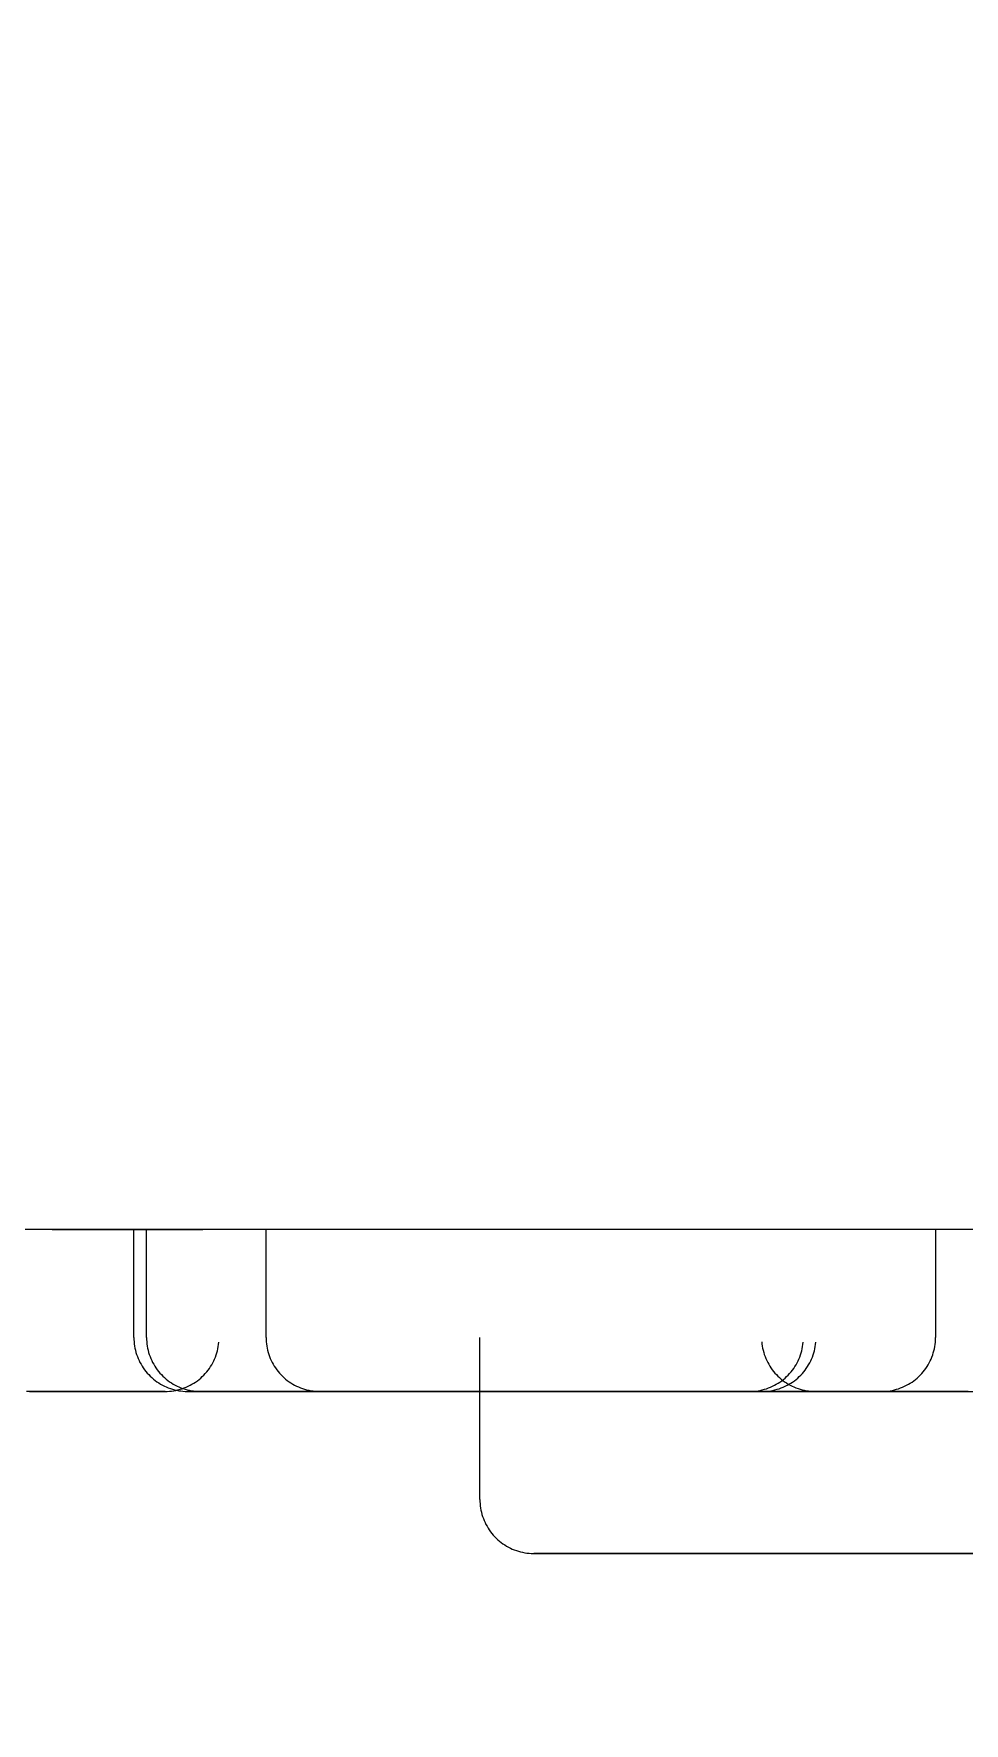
# Model space of a CAD drawing. Header units: metres. Extents: x 13415 to 21618, y 7657 to 10396.
# Drawn here: x 20243.172 to 20244.895, y 8014.333 to 8017.46 of the extents above; entities that cross this region are included whole.
import ezdxf

# ---------------------------------------------------------------- set-up
doc = ezdxf.new("R2010")
doc.units = ezdxf.units.M
doc.header["$LTSCALE"] = 0.2
doc.layers.add('02', color=2, linetype='Continuous')
doc.layers.add('A-GENM', color=2, linetype='Continuous', lineweight=9)

# ---------------------------------------------------------------- blocks, each defined once
blk = doc.blocks.new('chuv')
at = {"layer": 'A-GENM'}
for p, q in [((19986.083, 7552.5926), (19986.083, 7552.3926)), ((19986.1134, 7552.5926), (19986.8946, 7552.5926)), ((19986.8679, 7552.5926), (19987.3122, 7552.5926)), ((19986.8946, 7552.5926), (19986.9762, 7552.5926)), ((19987.3122, 7552.5926), (19987.4493, 7552.5926)), ((19987.323, 7552.3926), (19987.323, 7552.5926)), ((19987.4259, 7552.5926), (19987.5443, 7552.5926)), ((19987.4403, 7552.5926), (19987.705, 7552.5926)), ((19987.4403, 7552.5926), (19988.2692, 7552.5926)), ((19987.7191, 7552.5926), (19987.4403, 7552.5926)), ((19987.5443, 7552.3926), (19987.5443, 7552.5926)), ((19987.5678, 7552.3926), (19987.5678, 7552.5926)), ((19986.927, 7552.0926), (19986.927, 7552.3926)), ((19986.6327, 7552.2926), (19986.6421, 7552.2926))]:
    blk.add_line(p, q, dxfattribs=at)
at = {"layer": 'A-GENM', "flags": 128}
for points in [[(19980.627, 7552.5926), (19981.4587, 7552.5926), (19982.2892, 7552.5926), (19983.117, 7552.5926), (19983.9408, 7552.5926), (19984.7593, 7552.5926), (19985.5712, 7552.5926), (19986.3752, 7552.5926), (19987.1699, 7552.5926), (19987.9543, 7552.5926), (19988.7269, 7552.5926), (19989.4865, 7552.5926), (19990.232, 7552.5926), (19990.9621, 7552.5926), (19991.6756, 7552.5926), (19992.3715, 7552.5926), (19993.0486, 7552.5926)], [(19986.183, 7552.2926), (19986.179, 7552.2926), (19986.175, 7552.2929), (19986.171, 7552.2933), (19986.1671, 7552.2938), (19986.1631, 7552.2946), (19986.1592, 7552.2954), (19986.1554, 7552.2965), (19986.1516, 7552.2976), (19986.1478, 7552.299), (19986.1441, 7552.3005), (19986.1404, 7552.3021), (19986.1368, 7552.3039), (19986.1333, 7552.3058), (19986.1299, 7552.3078), (19986.1265, 7552.31), (19986.1233, 7552.3124), (19986.1201, 7552.3148), (19986.1171, 7552.3174), (19986.1141, 7552.3201), (19986.1113, 7552.3229), (19986.1085, 7552.3258), (19986.1059, 7552.3289), (19986.1034, 7552.332), (19986.1011, 7552.3352), (19986.0989, 7552.3385), (19986.0968, 7552.3419), (19986.0948, 7552.3454), (19986.093, 7552.349), (19986.0913, 7552.3526), (19986.0898, 7552.3563), (19986.0884, 7552.3601), (19986.0872, 7552.3639), (19986.0861, 7552.3678), (19986.0852, 7552.3716), (19986.0845, 7552.3756), (19986.0839, 7552.3795), (19986.0834, 7552.3835), (19986.0831, 7552.3875), (19986.083, 7552.3915), (19986.083, 7552.3926)], [(19986.4043, 7552.2926), (19986.4003, 7552.2926), (19986.3963, 7552.2929), (19986.3923, 7552.2933), (19986.3884, 7552.2938), (19986.3844, 7552.2946), (19986.3805, 7552.2954), (19986.3767, 7552.2965), (19986.3728, 7552.2976), (19986.3691, 7552.299), (19986.3654, 7552.3005), (19986.3617, 7552.3021), (19986.3581, 7552.3039), (19986.3546, 7552.3058), (19986.3512, 7552.3078), (19986.3478, 7552.31), (19986.3446, 7552.3124), (19986.3414, 7552.3148), (19986.3384, 7552.3174), (19986.3354, 7552.3201), (19986.3326, 7552.3229), (19986.3298, 7552.3258), (19986.3272, 7552.3289), (19986.3247, 7552.332), (19986.3224, 7552.3352), (19986.3202, 7552.3385), (19986.3181, 7552.3419), (19986.3161, 7552.3454), (19986.3143, 7552.349), (19986.3126, 7552.3526), (19986.3111, 7552.3563), (19986.3097, 7552.3601), (19986.3085, 7552.3639), (19986.3074, 7552.3678), (19986.3065, 7552.3716), (19986.3058, 7552.3756), (19986.3052, 7552.3795), (19986.3047, 7552.3835)], [(19986.405, 7552.3846), (19986.4046, 7552.3806), (19986.4041, 7552.3766), (19986.4033, 7552.3727), (19986.4025, 7552.3688), (19986.4014, 7552.3649), (19986.4003, 7552.3611), (19986.3989, 7552.3573), (19986.3974, 7552.3536), (19986.3958, 7552.35), (19986.394, 7552.3464), (19986.3921, 7552.3429), (19986.3901, 7552.3394), (19986.3879, 7552.3361), (19986.3855, 7552.3328), (19986.3831, 7552.3297), (19986.3805, 7552.3266), (19986.3778, 7552.3237), (19986.375, 7552.3208), (19986.3721, 7552.3181), (19986.3691, 7552.3155), (19986.3659, 7552.313), (19986.3627, 7552.3106), (19986.3594, 7552.3084), (19986.356, 7552.3063), (19986.3525, 7552.3044), (19986.3489, 7552.3026), (19986.3453, 7552.3009), (19986.3416, 7552.2994), (19986.3378, 7552.298), (19986.334, 7552.2968), (19986.3302, 7552.2957), (19986.3263, 7552.2948), (19986.3223, 7552.294), (19986.3184, 7552.2934), (19986.3144, 7552.293), (19986.3104, 7552.2927), (19986.3064, 7552.2926), (19986.3053, 7552.2926)], [(19986.4278, 7552.2926), (19986.4238, 7552.2926), (19986.4198, 7552.2929), (19986.4158, 7552.2933), (19986.4118, 7552.2938), (19986.4079, 7552.2946), (19986.404, 7552.2954), (19986.4001, 7552.2965), (19986.3963, 7552.2976), (19986.3925, 7552.299), (19986.3888, 7552.3005), (19986.3852, 7552.3021), (19986.3816, 7552.3039), (19986.3781, 7552.3058), (19986.3746, 7552.3078), (19986.3713, 7552.31), (19986.368, 7552.3124), (19986.3649, 7552.3148), (19986.3618, 7552.3174), (19986.3589, 7552.3201), (19986.356, 7552.3229), (19986.3533, 7552.3258), (19986.3507, 7552.3289), (19986.3482, 7552.332), (19986.3458, 7552.3352), (19986.3436, 7552.3385), (19986.3415, 7552.3419), (19986.3396, 7552.3454), (19986.3377, 7552.349), (19986.3361, 7552.3526), (19986.3346, 7552.3563), (19986.3332, 7552.3601), (19986.332, 7552.3639), (19986.3309, 7552.3678), (19986.33, 7552.3716), (19986.3292, 7552.3756), (19986.3286, 7552.3795), (19986.3282, 7552.3835)], [(19987.323, 7552.3926), (19987.3229, 7552.3886), (19987.3227, 7552.3846), (19987.3223, 7552.3806), (19987.3217, 7552.3766), (19987.321, 7552.3727), (19987.3201, 7552.3688), (19987.3191, 7552.3649), (19987.3179, 7552.3611), (19987.3166, 7552.3573), (19987.3151, 7552.3536), (19987.3135, 7552.35), (19987.3117, 7552.3464), (19987.3098, 7552.3429), (19987.3077, 7552.3394), (19987.3055, 7552.3361), (19987.3032, 7552.3328), (19987.3008, 7552.3297), (19987.2982, 7552.3266), (19987.2955, 7552.3237), (19987.2927, 7552.3208), (19987.2898, 7552.3181), (19987.2867, 7552.3155), (19987.2836, 7552.313), (19987.2804, 7552.3106), (19987.277, 7552.3084), (19987.2736, 7552.3063), (19987.2701, 7552.3044), (19987.2666, 7552.3026), (19987.2629, 7552.3009), (19987.2592, 7552.2994), (19987.2555, 7552.298), (19987.2517, 7552.2968), (19987.2478, 7552.2957), (19987.2439, 7552.2948), (19987.24, 7552.294), (19987.236, 7552.2934), (19987.2321, 7552.293), (19987.2281, 7552.2927), (19987.2241, 7552.2926), (19987.223, 7552.2926)], [(19987.3227, 7552.3846), (19987.3223, 7552.3806), (19987.3217, 7552.3766), (19987.321, 7552.3727), (19987.3201, 7552.3688), (19987.3191, 7552.3649), (19987.3179, 7552.3611), (19987.3166, 7552.3573), (19987.3151, 7552.3536), (19987.3135, 7552.35), (19987.3117, 7552.3464), (19987.3098, 7552.3429), (19987.3077, 7552.3394), (19987.3055, 7552.3361), (19987.3032, 7552.3328), (19987.3008, 7552.3297), (19987.2982, 7552.3266), (19987.2955, 7552.3237), (19987.2927, 7552.3208), (19987.2898, 7552.3181), (19987.2867, 7552.3155), (19987.2836, 7552.313), (19987.2804, 7552.3106), (19987.277, 7552.3084), (19987.2736, 7552.3063), (19987.2701, 7552.3044), (19987.2666, 7552.3026), (19987.2629, 7552.3009), (19987.2592, 7552.2994), (19987.2555, 7552.298), (19987.2517, 7552.2968), (19987.2478, 7552.2957), (19987.2439, 7552.2948), (19987.24, 7552.294), (19987.236, 7552.2934), (19987.2321, 7552.293), (19987.2281, 7552.2927), (19987.2241, 7552.2926), (19987.223, 7552.2926)], [(19987.5099, 7552.2926), (19987.5059, 7552.2926), (19987.5019, 7552.2929), (19987.498, 7552.2933), (19987.494, 7552.2938), (19987.4901, 7552.2946), (19987.4862, 7552.2954), (19987.4823, 7552.2965), (19987.4785, 7552.2976), (19987.4747, 7552.299), (19987.471, 7552.3005), (19987.4673, 7552.3021), (19987.4638, 7552.3039), (19987.4602, 7552.3058), (19987.4568, 7552.3078), (19987.4535, 7552.31), (19987.4502, 7552.3124), (19987.4471, 7552.3148), (19987.444, 7552.3174), (19987.441, 7552.3201), (19987.4382, 7552.3229), (19987.4355, 7552.3258), (19987.4329, 7552.3289), (19987.4304, 7552.332), (19987.428, 7552.3352), (19987.4258, 7552.3385), (19987.4237, 7552.3419), (19987.4217, 7552.3454), (19987.4199, 7552.349), (19987.4183, 7552.3526), (19987.4167, 7552.3563), (19987.4154, 7552.3601), (19987.4141, 7552.3639), (19987.4131, 7552.3678), (19987.4121, 7552.3716), (19987.4114, 7552.3756), (19987.4108, 7552.3795), (19987.4103, 7552.3835)], [(19987.5099, 7552.2926), (19987.5059, 7552.2926), (19987.5019, 7552.2929), (19987.498, 7552.2933), (19987.494, 7552.2938), (19987.4901, 7552.2946), (19987.4862, 7552.2954), (19987.4823, 7552.2965), (19987.4785, 7552.2976), (19987.4747, 7552.299), (19987.471, 7552.3005), (19987.4673, 7552.3021), (19987.4638, 7552.3039), (19987.4602, 7552.3058), (19987.4568, 7552.3078), (19987.4535, 7552.31), (19987.4502, 7552.3124), (19987.4471, 7552.3148), (19987.444, 7552.3174), (19987.441, 7552.3201), (19987.4382, 7552.3229), (19987.4355, 7552.3258), (19987.4329, 7552.3289), (19987.4304, 7552.332), (19987.428, 7552.3352), (19987.4258, 7552.3385), (19987.4237, 7552.3419), (19987.4217, 7552.3454), (19987.4199, 7552.349), (19987.4183, 7552.3526), (19987.4167, 7552.3563), (19987.4154, 7552.3601), (19987.4141, 7552.3639), (19987.4131, 7552.3678), (19987.4121, 7552.3716), (19987.4114, 7552.3756), (19987.4108, 7552.3795), (19987.4103, 7552.3835)], [(19987.5443, 7552.3926), (19987.5442, 7552.3886), (19987.544, 7552.3846), (19987.5436, 7552.3806), (19987.543, 7552.3766), (19987.5423, 7552.3727), (19987.5414, 7552.3688), (19987.5404, 7552.3649), (19987.5392, 7552.3611), (19987.5379, 7552.3573), (19987.5364, 7552.3536), (19987.5348, 7552.35), (19987.533, 7552.3464), (19987.5311, 7552.3429), (19987.529, 7552.3394), (19987.5268, 7552.3361), (19987.5245, 7552.3328), (19987.5221, 7552.3297), (19987.5195, 7552.3266), (19987.5168, 7552.3237), (19987.514, 7552.3208), (19987.5111, 7552.3181), (19987.508, 7552.3155), (19987.5049, 7552.313), (19987.5017, 7552.3106), (19987.4983, 7552.3084), (19987.4949, 7552.3063), (19987.4914, 7552.3044), (19987.4879, 7552.3026), (19987.4842, 7552.3009), (19987.4805, 7552.2994), (19987.4768, 7552.298), (19987.473, 7552.2968), (19987.4691, 7552.2957), (19987.4652, 7552.2948), (19987.4613, 7552.294), (19987.4573, 7552.2934), (19987.4534, 7552.293), (19987.4494, 7552.2927), (19987.4454, 7552.2926), (19987.4443, 7552.2926)], [(19987.544, 7552.3846), (19987.5436, 7552.3806), (19987.543, 7552.3766), (19987.5423, 7552.3727), (19987.5414, 7552.3688), (19987.5404, 7552.3649), (19987.5392, 7552.3611), (19987.5379, 7552.3573), (19987.5364, 7552.3536), (19987.5348, 7552.35), (19987.533, 7552.3464), (19987.5311, 7552.3429), (19987.529, 7552.3394), (19987.5268, 7552.3361), (19987.5245, 7552.3328), (19987.5221, 7552.3297), (19987.5195, 7552.3266), (19987.5168, 7552.3237), (19987.514, 7552.3208), (19987.5111, 7552.3181), (19987.508, 7552.3155), (19987.5049, 7552.313), (19987.5017, 7552.3106), (19987.4983, 7552.3084), (19987.4949, 7552.3063), (19987.4914, 7552.3044), (19987.4879, 7552.3026), (19987.4842, 7552.3009), (19987.4805, 7552.2994), (19987.4768, 7552.298), (19987.473, 7552.2968), (19987.4691, 7552.2957), (19987.4652, 7552.2948), (19987.4613, 7552.294), (19987.4573, 7552.2934), (19987.4534, 7552.293), (19987.4494, 7552.2927), (19987.4454, 7552.2926), (19987.4443, 7552.2926)], [(19987.5678, 7552.3926), (19987.5677, 7552.3886), (19987.5674, 7552.3846), (19987.567, 7552.3806), (19987.5665, 7552.3766), (19987.5658, 7552.3727), (19987.5649, 7552.3688), (19987.5639, 7552.3649), (19987.5627, 7552.3611), (19987.5613, 7552.3573), (19987.5599, 7552.3536), (19987.5582, 7552.35), (19987.5565, 7552.3464), (19987.5545, 7552.3429), (19987.5525, 7552.3394), (19987.5503, 7552.3361), (19987.548, 7552.3328), (19987.5455, 7552.3297), (19987.5429, 7552.3266), (19987.5402, 7552.3237), (19987.5374, 7552.3208), (19987.5345, 7552.3181), (19987.5315, 7552.3155), (19987.5283, 7552.313), (19987.5251, 7552.3106), (19987.5218, 7552.3084), (19987.5184, 7552.3063), (19987.5149, 7552.3044), (19987.5113, 7552.3026), (19987.5077, 7552.3009), (19987.504, 7552.2994), (19987.5002, 7552.298), (19987.4964, 7552.2968), (19987.4926, 7552.2957), (19987.4887, 7552.2948), (19987.4848, 7552.294), (19987.4808, 7552.2934), (19987.4768, 7552.293), (19987.4728, 7552.2927), (19987.4688, 7552.2926), (19987.4678, 7552.2926)], [(19987.5674, 7552.3846), (19987.567, 7552.3806), (19987.5665, 7552.3766), (19987.5658, 7552.3727), (19987.5649, 7552.3688), (19987.5639, 7552.3649), (19987.5627, 7552.3611), (19987.5613, 7552.3573), (19987.5599, 7552.3536), (19987.5582, 7552.35), (19987.5565, 7552.3464), (19987.5545, 7552.3429), (19987.5525, 7552.3394), (19987.5503, 7552.3361), (19987.548, 7552.3328), (19987.5455, 7552.3297), (19987.5429, 7552.3266), (19987.5402, 7552.3237), (19987.5374, 7552.3208), (19987.5345, 7552.3181), (19987.5315, 7552.3155), (19987.5283, 7552.313), (19987.5251, 7552.3106), (19987.5218, 7552.3084), (19987.5184, 7552.3063), (19987.5149, 7552.3044), (19987.5113, 7552.3026), (19987.5077, 7552.3009), (19987.504, 7552.2994), (19987.5002, 7552.298), (19987.4964, 7552.2968), (19987.4926, 7552.2957), (19987.4887, 7552.2948), (19987.4848, 7552.294), (19987.4808, 7552.2934), (19987.4768, 7552.293), (19987.4728, 7552.2927), (19987.4688, 7552.2926), (19987.4678, 7552.2926)], [(19986.3053, 7552.2926), (19986.3049, 7552.2926), (19986.3037, 7552.2926), (19986.3016, 7552.2926), (19986.2987, 7552.2926), (19986.295, 7552.2926), (19986.2904, 7552.2926), (19986.2851, 7552.2926), (19986.2789, 7552.2926), (19986.272, 7552.2926), (19986.2643, 7552.2926), (19986.2558, 7552.2926), (19986.2466, 7552.2926), (19986.2366, 7552.2926), (19986.2259, 7552.2926), (19986.2145, 7552.2926), (19986.2024, 7552.2926), (19986.1897, 7552.2926), (19986.1763, 7552.2926), (19986.1623, 7552.2926), (19986.1476, 7552.2926), (19986.1324, 7552.2926), (19986.1167, 7552.2926), (19986.1004, 7552.2926), (19986.0836, 7552.2926), (19986.0663, 7552.2926), (19986.0486, 7552.2926), (19986.0304, 7552.2926), (19986.0119, 7552.2926)], [(19986.0228, 7552.2926), (19986.0411, 7552.2926), (19986.059, 7552.2926), (19986.0764, 7552.2926), (19986.0934, 7552.2926), (19986.1099, 7552.2926), (19986.1259, 7552.2926), (19986.1414, 7552.2926), (19986.1562, 7552.2926), (19986.1705, 7552.2926), (19986.1842, 7552.2926), (19986.1972, 7552.2926), (19986.2096, 7552.2926), (19986.2213, 7552.2926), (19986.2322, 7552.2926), (19986.2425, 7552.2926), (19986.2521, 7552.2926), (19986.2609, 7552.2926), (19986.2689, 7552.2926), (19986.2761, 7552.2926), (19986.2826, 7552.2926), (19986.2883, 7552.2926), (19986.2932, 7552.2926), (19986.2972, 7552.2926), (19986.3005, 7552.2926), (19986.3029, 7552.2926), (19986.3045, 7552.2926), (19986.3053, 7552.2926)], [(19986.183, 7552.2926), (19986.1834, 7552.2926), (19986.1847, 7552.2926), (19986.1867, 7552.2926), (19986.1896, 7552.2926), (19986.1934, 7552.2926), (19986.1979, 7552.2926), (19986.2033, 7552.2926), (19986.2094, 7552.2926), (19986.2163, 7552.2926), (19986.2241, 7552.2926), (19986.2325, 7552.2926), (19986.2418, 7552.2926), (19986.2517, 7552.2926), (19986.2624, 7552.2926), (19986.2738, 7552.2926), (19986.2859, 7552.2926), (19986.2987, 7552.2926), (19986.3121, 7552.2926), (19986.3261, 7552.2926), (19986.3407, 7552.2926), (19986.3559, 7552.2926), (19986.3717, 7552.2926), (19986.388, 7552.2926), (19986.4048, 7552.2926), (19986.422, 7552.2926), (19986.4398, 7552.2926), (19986.4579, 7552.2926), (19986.4765, 7552.2926), (19986.4954, 7552.2926), (19986.5146, 7552.2926), (19986.5341, 7552.2926), (19986.5539, 7552.2926), (19986.574, 7552.2926), (19986.5942, 7552.2926), (19986.6146, 7552.2926), (19986.6352, 7552.2926), (19986.6559, 7552.2926), (19986.6766, 7552.2926), (19986.6974, 7552.2926), (19986.7182, 7552.2926), (19986.739, 7552.2926), (19986.7597, 7552.2926), (19986.7803, 7552.2926), (19986.8008, 7552.2926), (19986.8212, 7552.2926), (19986.8413, 7552.2926), (19986.8612, 7552.2926), (19986.8637, 7552.2926)], [(19986.5423, 7552.2926), (19986.5227, 7552.2926), (19986.5033, 7552.2926), (19986.4843, 7552.2926), (19986.4656, 7552.2926), (19986.4473, 7552.2926), (19986.4294, 7552.2926), (19986.4119, 7552.2926), (19986.3949, 7552.2926), (19986.3784, 7552.2926), (19986.3624, 7552.2926), (19986.347, 7552.2926), (19986.3321, 7552.2926), (19986.3178, 7552.2926), (19986.3042, 7552.2926), (19986.2911, 7552.2926), (19986.2788, 7552.2926), (19986.2671, 7552.2926), (19986.2561, 7552.2926), (19986.2458, 7552.2926), (19986.2363, 7552.2926), (19986.2275, 7552.2926), (19986.2195, 7552.2926), (19986.2122, 7552.2926), (19986.2057, 7552.2926), (19986.2, 7552.2926), (19986.1952, 7552.2926), (19986.1911, 7552.2926), (19986.1879, 7552.2926), (19986.1854, 7552.2926), (19986.1838, 7552.2926), (19986.1831, 7552.2926)], [(19986.4043, 7552.2926), (19986.4047, 7552.2926), (19986.406, 7552.2926), (19986.408, 7552.2926), (19986.4109, 7552.2926), (19986.4147, 7552.2926), (19986.4192, 7552.2926), (19986.4246, 7552.2926), (19986.4307, 7552.2926), (19986.4376, 7552.2926), (19986.4454, 7552.2926), (19986.4538, 7552.2926), (19986.4631, 7552.2926), (19986.473, 7552.2926), (19986.4837, 7552.2926), (19986.4951, 7552.2926), (19986.5072, 7552.2926), (19986.52, 7552.2926), (19986.5334, 7552.2926), (19986.5474, 7552.2926), (19986.562, 7552.2926), (19986.5772, 7552.2926), (19986.593, 7552.2926), (19986.6093, 7552.2926), (19986.6261, 7552.2926), (19986.6433, 7552.2926), (19986.6611, 7552.2926), (19986.6792, 7552.2926), (19986.6977, 7552.2926), (19986.7166, 7552.2926), (19986.7359, 7552.2926), (19986.7554, 7552.2926), (19986.7752, 7552.2926), (19986.7953, 7552.2926), (19986.8155, 7552.2926), (19986.8359, 7552.2926), (19986.8565, 7552.2926), (19986.8772, 7552.2926), (19986.8979, 7552.2926), (19986.9187, 7552.2926), (19986.9395, 7552.2926), (19986.9603, 7552.2926), (19986.981, 7552.2926), (19987.0016, 7552.2926), (19987.0221, 7552.2926), (19987.0424, 7552.2926), (19987.0626, 7552.2926), (19987.0825, 7552.2926), (19987.1022, 7552.2926), (19987.1216, 7552.2926), (19987.1407, 7552.2926), (19987.1594, 7552.2926), (19987.1778, 7552.2926), (19987.1957, 7552.2926), (19987.2133, 7552.2926), (19987.2303, 7552.2926), (19987.2469, 7552.2926), (19987.2629, 7552.2926), (19987.2785, 7552.2926), (19987.2934, 7552.2926), (19987.3077, 7552.2926), (19987.3215, 7552.2926), (19987.3346, 7552.2926), (19987.345, 7552.2926)], [(19986.5036, 7552.2926), (19986.4917, 7552.2926), (19986.4805, 7552.2926), (19986.4701, 7552.2926), (19986.4603, 7552.2926), (19986.4513, 7552.2926), (19986.443, 7552.2926), (19986.4355, 7552.2926), (19986.4288, 7552.2926), (19986.4229, 7552.2926), (19986.4178, 7552.2926), (19986.4135, 7552.2926), (19986.41, 7552.2926), (19986.4074, 7552.2926), (19986.4055, 7552.2926), (19986.4045, 7552.2926)], [(19986.4278, 7552.2926), (19986.4282, 7552.2926), (19986.4294, 7552.2926), (19986.4315, 7552.2926), (19986.4344, 7552.2926), (19986.4381, 7552.2926), (19986.4427, 7552.2926), (19986.448, 7552.2926), (19986.4542, 7552.2926), (19986.4611, 7552.2926), (19986.4688, 7552.2926), (19986.4773, 7552.2926), (19986.4865, 7552.2926), (19986.4965, 7552.2926), (19986.5072, 7552.2926), (19986.5186, 7552.2926), (19986.5307, 7552.2926), (19986.5434, 7552.2926), (19986.5568, 7552.2926), (19986.5708, 7552.2926), (19986.5855, 7552.2926), (19986.6007, 7552.2926), (19986.6164, 7552.2926), (19986.6327, 7552.2926), (19986.6495, 7552.2926), (19986.6668, 7552.2926), (19986.6845, 7552.2926), (19986.7027, 7552.2926), (19986.7212, 7552.2926), (19986.7401, 7552.2926), (19986.7593, 7552.2926), (19986.7789, 7552.2926), (19986.7987, 7552.2926), (19986.8187, 7552.2926), (19986.839, 7552.2926), (19986.8594, 7552.2926), (19986.8799, 7552.2926), (19986.9006, 7552.2926), (19986.9214, 7552.2926), (19986.9421, 7552.2926), (19986.9629, 7552.2926), (19986.9837, 7552.2926), (19987.0044, 7552.2926), (19987.0251, 7552.2926), (19987.0456, 7552.2926), (19987.0659, 7552.2926), (19987.0861, 7552.2926), (19987.106, 7552.2926), (19987.1257, 7552.2926), (19987.1451, 7552.2926), (19987.1642, 7552.2926), (19987.1829, 7552.2926), (19987.2012, 7552.2926), (19987.2192, 7552.2926), (19987.2367, 7552.2926), (19987.2534, 7552.2926)], [(19986.6421, 7552.2926), (19986.6255, 7552.2926), (19986.6095, 7552.2926), (19986.5939, 7552.2926), (19986.579, 7552.2926), (19986.5646, 7552.2926), (19986.5509, 7552.2926), (19986.5378, 7552.2926), (19986.5253, 7552.2926), (19986.5135, 7552.2926), (19986.5024, 7552.2926), (19986.492, 7552.2926), (19986.4824, 7552.2926), (19986.4735, 7552.2926), (19986.4653, 7552.2926), (19986.458, 7552.2926), (19986.4514, 7552.2926), (19986.4456, 7552.2926), (19986.4406, 7552.2926), (19986.4364, 7552.2926), (19986.433, 7552.2926), (19986.4305, 7552.2926), (19986.4288, 7552.2926), (19986.4279, 7552.2926)], [(19987.4443, 7552.2926), (19987.4439, 7552.2926), (19987.4426, 7552.2926), (19987.4406, 7552.2926), (19987.4377, 7552.2926), (19987.4339, 7552.2926), (19987.4294, 7552.2926), (19987.4241, 7552.2926), (19987.4179, 7552.2926), (19987.411, 7552.2926), (19987.4033, 7552.2926), (19987.3948, 7552.2926), (19987.3855, 7552.2926), (19987.3756, 7552.2926), (19987.3649, 7552.2926), (19987.3535, 7552.2926), (19987.3414, 7552.2926), (19987.3286, 7552.2926), (19987.3152, 7552.2926), (19987.3012, 7552.2926), (19987.2866, 7552.2926), (19987.2714, 7552.2926), (19987.2556, 7552.2926), (19987.2393, 7552.2926), (19987.2225, 7552.2926), (19987.2053, 7552.2926), (19987.1875, 7552.2926), (19987.1694, 7552.2926), (19987.1509, 7552.2926), (19987.132, 7552.2926), (19987.1127, 7552.2926), (19987.0932, 7552.2926), (19987.0734, 7552.2926), (19987.0534, 7552.2926), (19987.0331, 7552.2926), (19987.0127, 7552.2926), (19986.9921, 7552.2926), (19986.9715, 7552.2926), (19986.9507, 7552.2926), (19986.9299, 7552.2926), (19986.9091, 7552.2926), (19986.8883, 7552.2926), (19986.8676, 7552.2926), (19986.847, 7552.2926), (19986.8265, 7552.2926), (19986.8062, 7552.2926), (19986.786, 7552.2926), (19986.7661, 7552.2926), (19986.7464, 7552.2926), (19986.727, 7552.2926), (19986.7079, 7552.2926), (19986.6892, 7552.2926), (19986.6708, 7552.2926), (19986.6529, 7552.2926), (19986.6353, 7552.2926), (19986.6183, 7552.2926), (19986.6017, 7552.2926), (19986.5857, 7552.2926), (19986.5702, 7552.2926), (19986.5552, 7552.2926), (19986.5409, 7552.2926), (19986.5271, 7552.2926), (19986.514, 7552.2926), (19986.5036, 7552.2926)], [(19987.223, 7552.2926), (19987.2226, 7552.2926), (19987.2213, 7552.2926), (19987.2193, 7552.2926), (19987.2164, 7552.2926), (19987.2126, 7552.2926), (19987.2081, 7552.2926), (19987.2028, 7552.2926), (19987.1966, 7552.2926), (19987.1897, 7552.2926), (19987.182, 7552.2926), (19987.1735, 7552.2926), (19987.1642, 7552.2926), (19987.1543, 7552.2926), (19987.1436, 7552.2926), (19987.1322, 7552.2926), (19987.1201, 7552.2926), (19987.1073, 7552.2926), (19987.0939, 7552.2926), (19987.0799, 7552.2926), (19987.0653, 7552.2926), (19987.0501, 7552.2926), (19987.0343, 7552.2926), (19987.018, 7552.2926), (19987.0012, 7552.2926), (19986.984, 7552.2926), (19986.9662, 7552.2926), (19986.9481, 7552.2926), (19986.9296, 7552.2926), (19986.9107, 7552.2926), (19986.8914, 7552.2926), (19986.8719, 7552.2926), (19986.8521, 7552.2926), (19986.8321, 7552.2926), (19986.8118, 7552.2926), (19986.7914, 7552.2926), (19986.7708, 7552.2926), (19986.7502, 7552.2926), (19986.7294, 7552.2926), (19986.7086, 7552.2926), (19986.6878, 7552.2926), (19986.667, 7552.2926), (19986.6463, 7552.2926), (19986.6257, 7552.2926), (19986.6052, 7552.2926), (19986.5849, 7552.2926), (19986.5647, 7552.2926), (19986.5448, 7552.2926), (19986.5423, 7552.2926)], [(19986.6211, 7552.2926), (19986.6383, 7552.2926), (19986.6558, 7552.2926), (19986.6739, 7552.2926), (19986.6923, 7552.2926), (19986.7111, 7552.2926), (19986.7302, 7552.2926), (19986.7497, 7552.2926), (19986.7694, 7552.2926), (19986.7894, 7552.2926), (19986.8096, 7552.2926), (19986.8299, 7552.2926), (19986.8505, 7552.2926), (19986.8711, 7552.2926), (19986.8918, 7552.2926), (19986.9126, 7552.2926), (19986.9334, 7552.2926), (19986.9542, 7552.2926), (19986.9749, 7552.2926), (19986.9956, 7552.2926), (19987.0161, 7552.2926), (19987.0365, 7552.2926), (19987.0567, 7552.2926), (19987.0767, 7552.2926), (19987.0965, 7552.2926), (19987.116, 7552.2926), (19987.1352, 7552.2926), (19987.154, 7552.2926), (19987.1725, 7552.2926), (19987.1905, 7552.2926), (19987.2082, 7552.2926), (19987.2254, 7552.2926), (19987.2421, 7552.2926), (19987.2583, 7552.2926), (19987.274, 7552.2926), (19987.2891, 7552.2926), (19987.3036, 7552.2926), (19987.3175, 7552.2926), (19987.3308, 7552.2926), (19987.3435, 7552.2926), (19987.3554, 7552.2926), (19987.3667, 7552.2926), (19987.3773, 7552.2926), (19987.3871, 7552.2926), (19987.3963, 7552.2926), (19987.4046, 7552.2926), (19987.4122, 7552.2926), (19987.419, 7552.2926), (19987.425, 7552.2926), (19987.4302, 7552.2926), (19987.4346, 7552.2926), (19987.4382, 7552.2926), (19987.441, 7552.2926), (19987.4429, 7552.2926), (19987.444, 7552.2926)], [(19986.6232, 7552.2926), (19986.6438, 7552.2926), (19986.6645, 7552.2926), (19986.6852, 7552.2926), (19986.706, 7552.2926), (19986.7268, 7552.2926), (19986.7476, 7552.2926), (19986.7683, 7552.2926), (19986.7888, 7552.2926), (19986.8093, 7552.2926), (19986.8296, 7552.2926), (19986.8496, 7552.2926), (19986.8695, 7552.2926), (19986.889, 7552.2926), (19986.9083, 7552.2926), (19986.9272, 7552.2926), (19986.9458, 7552.2926), (19986.964, 7552.2926), (19986.9818, 7552.2926), (19986.9991, 7552.2926), (19987.016, 7552.2926), (19987.0323, 7552.2926), (19987.0482, 7552.2926), (19987.0634, 7552.2926), (19987.0781, 7552.2926), (19987.0922, 7552.2926), (19987.1057, 7552.2926), (19987.1186, 7552.2926), (19987.1307, 7552.2926), (19987.1422, 7552.2926), (19987.153, 7552.2926), (19987.163, 7552.2926), (19987.1724, 7552.2926), (19987.1809, 7552.2926), (19987.1888, 7552.2926), (19987.1958, 7552.2926), (19987.202, 7552.2926), (19987.2075, 7552.2926), (19987.2121, 7552.2926), (19987.2159, 7552.2926), (19987.219, 7552.2926), (19987.2211, 7552.2926), (19987.2225, 7552.2926), (19987.223, 7552.2926)], [(19987.345, 7552.2926), (19987.3324, 7552.2926), (19987.3192, 7552.2926), (19987.3054, 7552.2926), (19987.2909, 7552.2926), (19987.2759, 7552.2926), (19987.2603, 7552.2926), (19987.2441, 7552.2926), (19987.2275, 7552.2926), (19987.2104, 7552.2926), (19987.1928, 7552.2926), (19987.1747, 7552.2926), (19987.1563, 7552.2926), (19987.1375, 7552.2926), (19987.1184, 7552.2926), (19987.0989, 7552.2926), (19987.0792, 7552.2926), (19987.0592, 7552.2926), (19987.039, 7552.2926), (19987.0187, 7552.2926), (19986.9981, 7552.2926), (19986.9775, 7552.2926), (19986.9568, 7552.2926), (19986.936, 7552.2926), (19986.9152, 7552.2926), (19986.8944, 7552.2926), (19986.8737, 7552.2926), (19986.853, 7552.2926), (19986.8325, 7552.2926), (19986.8121, 7552.2926), (19986.7919, 7552.2926), (19986.7719, 7552.2926), (19986.7521, 7552.2926), (19986.7326, 7552.2926), (19986.7134, 7552.2926), (19986.6946, 7552.2926), (19986.6761, 7552.2926), (19986.6581, 7552.2926), (19986.6404, 7552.2926), (19986.6232, 7552.2926)], [(19987.2534, 7552.2926), (19987.2363, 7552.2926), (19987.2188, 7552.2926), (19987.2008, 7552.2926), (19987.1825, 7552.2926), (19987.1637, 7552.2926), (19987.1446, 7552.2926), (19987.1252, 7552.2926), (19987.1056, 7552.2926), (19987.0856, 7552.2926), (19987.0655, 7552.2926), (19987.0451, 7552.2926), (19987.0246, 7552.2926), (19987.004, 7552.2926), (19986.9833, 7552.2926), (19986.9625, 7552.2926), (19986.9417, 7552.2926), (19986.9209, 7552.2926), (19986.9002, 7552.2926), (19986.8795, 7552.2926), (19986.8589, 7552.2926), (19986.8385, 7552.2926), (19986.8183, 7552.2926), (19986.7982, 7552.2926), (19986.7784, 7552.2926), (19986.7589, 7552.2926), (19986.7397, 7552.2926), (19986.7208, 7552.2926), (19986.7023, 7552.2926), (19986.6841, 7552.2926), (19986.6664, 7552.2926), (19986.6492, 7552.2926), (19986.6324, 7552.2926)], [(19986.8637, 7552.2926), (19986.8438, 7552.2926), (19986.8237, 7552.2926), (19986.8033, 7552.2926), (19986.7829, 7552.2926), (19986.7622, 7552.2926), (19986.7415, 7552.2926), (19986.7208, 7552.2926), (19986.7, 7552.2926), (19986.6792, 7552.2926), (19986.6584, 7552.2926), (19986.6377, 7552.2926)], [(19986.6421, 7552.2926), (19986.6592, 7552.2926), (19986.6767, 7552.2926), (19986.6947, 7552.2926), (19986.713, 7552.2926), (19986.7318, 7552.2926), (19986.7509, 7552.2926), (19986.7703, 7552.2926), (19986.79, 7552.2926), (19986.8099, 7552.2926), (19986.8301, 7552.2926), (19986.8504, 7552.2926), (19986.8709, 7552.2926), (19986.8915, 7552.2926), (19986.9123, 7552.2926), (19986.933, 7552.2926), (19986.9538, 7552.2926), (19986.9746, 7552.2926), (19986.9954, 7552.2926), (19987.016, 7552.2926), (19987.0366, 7552.2926), (19987.057, 7552.2926), (19987.0773, 7552.2926), (19987.0973, 7552.2926), (19987.1171, 7552.2926), (19987.1366, 7552.2926), (19987.1558, 7552.2926), (19987.1747, 7552.2926), (19987.1933, 7552.2926), (19987.2114, 7552.2926), (19987.2291, 7552.2926), (19987.2464, 7552.2926), (19987.2632, 7552.2926), (19987.2794, 7552.2926), (19987.2952, 7552.2926), (19987.3104, 7552.2926), (19987.325, 7552.2926), (19987.339, 7552.2926), (19987.3524, 7552.2926), (19987.3651, 7552.2926), (19987.3772, 7552.2926), (19987.3886, 7552.2926), (19987.3993, 7552.2926), (19987.4092, 7552.2926), (19987.4184, 7552.2926), (19987.4269, 7552.2926), (19987.4346, 7552.2926), (19987.4415, 7552.2926), (19987.4476, 7552.2926), (19987.453, 7552.2926), (19987.4575, 7552.2926), (19987.4612, 7552.2926), (19987.4641, 7552.2926), (19987.4661, 7552.2926), (19987.4674, 7552.2926), (19987.4678, 7552.2926)], [(19987.4678, 7552.2926), (19987.4673, 7552.2926), (19987.4661, 7552.2926), (19987.464, 7552.2926), (19987.4611, 7552.2926), (19987.4574, 7552.2926), (19987.4529, 7552.2926), (19987.4475, 7552.2926), (19987.4414, 7552.2926), (19987.4344, 7552.2926), (19987.4267, 7552.2926), (19987.4182, 7552.2926), (19987.409, 7552.2926), (19987.399, 7552.2926), (19987.3883, 7552.2926), (19987.3769, 7552.2926), (19987.3648, 7552.2926), (19987.3521, 7552.2926), (19987.3387, 7552.2926), (19987.3247, 7552.2926), (19987.31, 7552.2926), (19987.2948, 7552.2926), (19987.2791, 7552.2926), (19987.2628, 7552.2926), (19987.246, 7552.2926), (19987.2287, 7552.2926), (19987.211, 7552.2926), (19987.1928, 7552.2926), (19987.1743, 7552.2926), (19987.1554, 7552.2926), (19987.1362, 7552.2926), (19987.1167, 7552.2926), (19987.0969, 7552.2926), (19987.0768, 7552.2926), (19987.0566, 7552.2926), (19987.0361, 7552.2926), (19987.0156, 7552.2926), (19986.9949, 7552.2926), (19986.9742, 7552.2926), (19986.9534, 7552.2926), (19986.9326, 7552.2926), (19986.9118, 7552.2926), (19986.8911, 7552.2926), (19986.8705, 7552.2926), (19986.85, 7552.2926), (19986.8296, 7552.2926), (19986.8095, 7552.2926), (19986.7895, 7552.2926), (19986.7698, 7552.2926), (19986.7504, 7552.2926), (19986.7314, 7552.2926), (19986.7126, 7552.2926), (19986.6943, 7552.2926), (19986.6763, 7552.2926), (19986.6588, 7552.2926), (19986.6421, 7552.2926)], [(19987.223, 7552.2926), (19987.2226, 7552.2926), (19987.2213, 7552.2926), (19987.2193, 7552.2926), (19987.2164, 7552.2926), (19987.2126, 7552.2926), (19987.2081, 7552.2926), (19987.2028, 7552.2926), (19987.1966, 7552.2926), (19987.1897, 7552.2926), (19987.182, 7552.2926), (19987.1735, 7552.2926), (19987.1642, 7552.2926), (19987.1543, 7552.2926), (19987.1436, 7552.2926), (19987.1322, 7552.2926), (19987.1201, 7552.2926), (19987.1073, 7552.2926), (19987.0939, 7552.2926), (19987.0799, 7552.2926), (19987.0653, 7552.2926), (19987.0501, 7552.2926), (19987.0343, 7552.2926), (19987.018, 7552.2926), (19987.0012, 7552.2926), (19986.984, 7552.2926), (19986.9662, 7552.2926), (19986.9481, 7552.2926), (19986.9296, 7552.2926), (19986.9107, 7552.2926), (19986.8914, 7552.2926), (19986.8719, 7552.2926), (19986.8637, 7552.2926)], [(19986.8637, 7552.2926), (19986.8833, 7552.2926), (19986.9027, 7552.2926), (19986.9217, 7552.2926), (19986.9404, 7552.2926), (19986.9587, 7552.2926), (19986.9766, 7552.2926), (19986.9941, 7552.2926), (19987.0111, 7552.2926), (19987.0276, 7552.2926), (19987.0436, 7552.2926), (19987.059, 7552.2926), (19987.0739, 7552.2926), (19987.0882, 7552.2926), (19987.1018, 7552.2926), (19987.1149, 7552.2926), (19987.1272, 7552.2926), (19987.1389, 7552.2926), (19987.1499, 7552.2926), (19987.1602, 7552.2926), (19987.1697, 7552.2926), (19987.1785, 7552.2926), (19987.1866, 7552.2926), (19987.1938, 7552.2926), (19987.2003, 7552.2926), (19987.206, 7552.2926), (19987.2109, 7552.2926), (19987.2149, 7552.2926), (19987.2182, 7552.2926), (19987.2206, 7552.2926), (19987.2222, 7552.2926), (19987.2229, 7552.2926)], [(19987.4678, 7552.2926), (19987.4673, 7552.2926), (19987.4661, 7552.2926), (19987.464, 7552.2926), (19987.4611, 7552.2926), (19987.4574, 7552.2926), (19987.4529, 7552.2926), (19987.4475, 7552.2926), (19987.4414, 7552.2926), (19987.4344, 7552.2926), (19987.4267, 7552.2926), (19987.4182, 7552.2926), (19987.409, 7552.2926), (19987.399, 7552.2926), (19987.3883, 7552.2926), (19987.3769, 7552.2926), (19987.3648, 7552.2926), (19987.3521, 7552.2926), (19987.3387, 7552.2926), (19987.3247, 7552.2926), (19987.31, 7552.2926), (19987.2948, 7552.2926), (19987.2791, 7552.2926), (19987.2628, 7552.2926), (19987.2534, 7552.2926)], [(19987.2534, 7552.2926), (19987.27, 7552.2926), (19987.286, 7552.2926), (19987.3016, 7552.2926), (19987.3165, 7552.2926), (19987.3309, 7552.2926), (19987.3446, 7552.2926), (19987.3578, 7552.2926), (19987.3702, 7552.2926), (19987.382, 7552.2926), (19987.3931, 7552.2926), (19987.4035, 7552.2926), (19987.4131, 7552.2926), (19987.422, 7552.2926), (19987.4302, 7552.2926), (19987.4376, 7552.2926), (19987.4442, 7552.2926), (19987.4499, 7552.2926), (19987.4549, 7552.2926), (19987.4591, 7552.2926), (19987.4625, 7552.2926), (19987.465, 7552.2926), (19987.4667, 7552.2926), (19987.4676, 7552.2926)], [(19987.4443, 7552.2926), (19987.4439, 7552.2926), (19987.4426, 7552.2926), (19987.4406, 7552.2926), (19987.4377, 7552.2926), (19987.4339, 7552.2926), (19987.4294, 7552.2926), (19987.4241, 7552.2926), (19987.4179, 7552.2926), (19987.411, 7552.2926), (19987.4033, 7552.2926), (19987.3948, 7552.2926), (19987.3855, 7552.2926), (19987.3756, 7552.2926), (19987.3649, 7552.2926), (19987.3535, 7552.2926), (19987.345, 7552.2926)], [(19987.345, 7552.2926), (19987.3569, 7552.2926), (19987.3681, 7552.2926), (19987.3786, 7552.2926), (19987.3883, 7552.2926), (19987.3973, 7552.2926), (19987.4056, 7552.2926), (19987.4131, 7552.2926), (19987.4198, 7552.2926), (19987.4257, 7552.2926), (19987.4308, 7552.2926), (19987.4351, 7552.2926), (19987.4386, 7552.2926), (19987.4413, 7552.2926), (19987.4431, 7552.2926), (19987.4441, 7552.2926)], [(19987.5099, 7552.2926), (19987.5103, 7552.2926), (19987.5116, 7552.2926), (19987.5137, 7552.2926), (19987.5166, 7552.2926), (19987.5203, 7552.2926), (19987.5248, 7552.2926), (19987.5302, 7552.2926), (19987.5354, 7552.2926)], [(19987.5099, 7552.2926), (19987.5103, 7552.2926), (19987.5116, 7552.2926), (19987.5137, 7552.2926), (19987.5166, 7552.2926), (19987.5203, 7552.2926), (19987.5248, 7552.2926), (19987.5302, 7552.2926), (19987.5363, 7552.2926), (19987.5433, 7552.2926), (19987.551, 7552.2926), (19987.5595, 7552.2926), (19987.5687, 7552.2926), (19987.5787, 7552.2926), (19987.5894, 7552.2926), (19987.6008, 7552.2926), (19987.6128, 7552.2926), (19987.6256, 7552.2926), (19987.639, 7552.2926), (19987.653, 7552.2926), (19987.6676, 7552.2926), (19987.6829, 7552.2926), (19987.6986, 7552.2926), (19987.7149, 7552.2926), (19987.7317, 7552.2926), (19987.749, 7552.2926), (19987.7667, 7552.2926)], [(19987.7611, 7552.2926), (19987.7435, 7552.2926), (19987.7264, 7552.2926), (19987.7097, 7552.2926), (19987.6936, 7552.2926), (19987.678, 7552.2926), (19987.663, 7552.2926), (19987.6485, 7552.2926), (19987.6347, 7552.2926), (19987.6215, 7552.2926), (19987.609, 7552.2926), (19987.5971, 7552.2926), (19987.5859, 7552.2926), (19987.5755, 7552.2926), (19987.5657, 7552.2926), (19987.5567, 7552.2926), (19987.5485, 7552.2926), (19987.541, 7552.2926), (19987.5343, 7552.2926), (19987.5284, 7552.2926), (19987.5233, 7552.2926), (19987.519, 7552.2926), (19987.5156, 7552.2926), (19987.5129, 7552.2926), (19987.5111, 7552.2926), (19987.5101, 7552.2926)], [(19987.5354, 7552.2926), (19987.5294, 7552.2926), (19987.5241, 7552.2926), (19987.5197, 7552.2926), (19987.5161, 7552.2926), (19987.5133, 7552.2926), (19987.5114, 7552.2926), (19987.5102, 7552.2926)], [(19987.5354, 7552.2926), (19987.5422, 7552.2926), (19987.5498, 7552.2926), (19987.5582, 7552.2926), (19987.5673, 7552.2926), (19987.5772, 7552.2926), (19987.5878, 7552.2926), (19987.5991, 7552.2926), (19987.611, 7552.2926), (19987.6237, 7552.2926), (19987.637, 7552.2926), (19987.6509, 7552.2926), (19987.6655, 7552.2926), (19987.6806, 7552.2926), (19987.6963, 7552.2926), (19987.7125, 7552.2926), (19987.7292, 7552.2926), (19987.7464, 7552.2926), (19987.7641, 7552.2926)], [(19987.7585, 7552.2926), (19987.741, 7552.2926), (19987.7239, 7552.2926), (19987.7073, 7552.2926), (19987.6913, 7552.2926), (19987.6758, 7552.2926), (19987.6608, 7552.2926), (19987.6465, 7552.2926), (19987.6327, 7552.2926), (19987.6196, 7552.2926), (19987.6072, 7552.2926), (19987.5954, 7552.2926), (19987.5844, 7552.2926), (19987.574, 7552.2926), (19987.5644, 7552.2926), (19987.5555, 7552.2926), (19987.5473, 7552.2926), (19987.54, 7552.2926), (19987.5354, 7552.2926)], [(19986.927, 7552.0926), (19986.9269, 7552.0886), (19986.9266, 7552.0846), (19986.9262, 7552.0806), (19986.9257, 7552.0766), (19986.925, 7552.0727), (19986.9241, 7552.0688), (19986.9231, 7552.0649), (19986.9219, 7552.0611), (19986.9205, 7552.0573), (19986.9191, 7552.0536), (19986.9174, 7552.05), (19986.9157, 7552.0464), (19986.9137, 7552.0429), (19986.9117, 7552.0394), (19986.9095, 7552.0361), (19986.9072, 7552.0328), (19986.9047, 7552.0297), (19986.9021, 7552.0266), (19986.8994, 7552.0237), (19986.8966, 7552.0208), (19986.8937, 7552.0181), (19986.8907, 7552.0155), (19986.8875, 7552.013), (19986.8843, 7552.0106), (19986.881, 7552.0084), (19986.8776, 7552.0063), (19986.8741, 7552.0044), (19986.8705, 7552.0026), (19986.8669, 7552.0009), (19986.8632, 7551.9994), (19986.8594, 7551.998), (19986.8556, 7551.9968), (19986.8518, 7551.9957), (19986.8479, 7551.9948), (19986.844, 7551.994), (19986.84, 7551.9934), (19986.836, 7551.993), (19986.832, 7551.9927), (19986.828, 7551.9926), (19986.827, 7551.9926)], [(19985.9739, 7551.9926), (19986.0951, 7551.9926), (19986.2076, 7551.9926), (19986.3111, 7551.9926), (19986.4056, 7551.9926), (19986.4908, 7551.9926), (19986.5667, 7551.9926), (19986.633, 7551.9926), (19986.6897, 7551.9926), (19986.7367, 7551.9926), (19986.774, 7551.9926), (19986.8014, 7551.9926), (19986.819, 7551.9926), (19986.8266, 7551.9926), (19986.827, 7551.9926)], [(19986.827, 7551.9926), (19986.822, 7551.9926), (19986.8071, 7551.9926), (19986.7824, 7551.9926), (19986.7478, 7551.9926), (19986.7034, 7551.9926), (19986.6492, 7551.9926), (19986.5855, 7551.9926), (19986.5122, 7551.9926), (19986.4295, 7551.9926), (19986.3375, 7551.9926), (19986.2364, 7551.9926), (19986.1263, 7551.9926), (19986.0074, 7551.9926)]]:
    blk.add_lwpolyline(points, dxfattribs=at)

msp = doc.modelspace()

# ---------------------------------------------------------------- hatches: boundary and pattern name
at = {"layer": '02'}
h = msp.add_hatch(dxfattribs=at)
h.set_pattern_fill('ANSI35', color=1, scale=3.5)
h.set_pattern_definition([(45, (-4883.862, 1667.13), (-15.715448, 15.715448), []), (45, (-4868.147, 1667.13), (-15.715448, 15.715448), [27.78125, -5.55625, 0, -5.55625])])
h.paths.add_polyline_path([(20134.3479, 8060.2069), (20080.3479, 8060.2069), (20080.3479, 8006.2069), (20134.3479, 8006.2069)])
h.paths.add_polyline_path([(20289.3479, 8060.2069), (20235.3479, 8060.2069), (20235.3479, 8006.2069), (20289.3479, 8006.2069)])

# ---------------------------------------------------------------- block references
at = {"layer": '02', "linetype": 'ByBlock', "xscale": -1}
msp.add_blockref('chuv', (40230.9249, 462.6544), dxfattribs=at)

doc.saveas('drawing.dxf')
